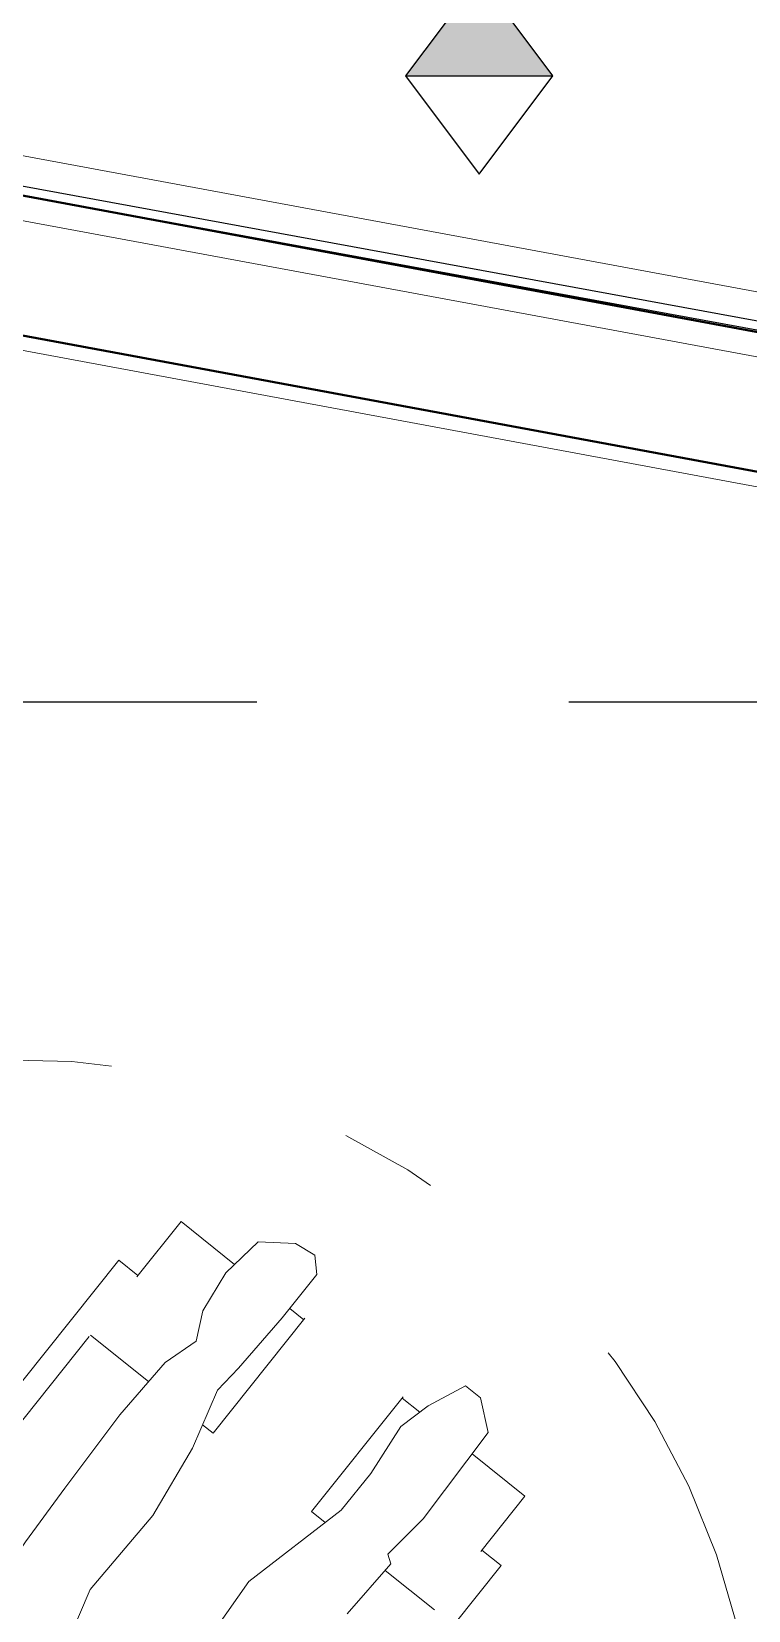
# Model space of a CAD drawing. Extents: x -14.2 to 52.3, y 2.5 to 90.9.
# Drawn here: x 30.073 to 30.803, y 25.633 to 27.24 of the extents above; entities that cross this region are included whole.
import ezdxf

# ---------------------------------------------------------------- set-up
doc = ezdxf.new("R2010")
doc.units = 0
doc.linetypes.add('limpo_PINI-PSG-PE-0102-LAZ-R00$0$CENTER2', pattern=[28.575, 19.05, -3.175, 3.175, -3.175])
doc.linetypes.add('limpo_PINI-PSG-PE-0102-LAZ-R00$0$IMPORT-IMPORT-DASHDOT', pattern=[1, 0.5, -0.25, 0, -0.25])
for name, color, linetype in [('FOR_CONTROL', 2, 'Continuous'), ('limpo_PINI-PSG-PE-0102-LAZ-R00$0$PA_ESTR', 181, 'limpo_PINI-PSG-PE-0102-LAZ-R00$0$CENTER2'), ('limpo_PINI-PSG-PE-0102-LAZ-R00$0$PA_EXTE_3', 3, 'Continuous'), ('limpo_PINI-PSG-PE-0102-LAZ-R00$0$XR_ARQT', 7, 'Continuous'), ('PLANTIO1', 2, 'Continuous'), ('XR_ARQT', 7, 'Continuous')]:
    doc.layers.add(name, color=color, linetype=linetype)
doc.layers.add('limpo_PINI-PSG-PE-0102-LAZ-R00$0$0-16', color=7, linetype='limpo_PINI-PSG-PE-0102-LAZ-R00$0$IMPORT-IMPORT-DASHDOT', lineweight=5, true_color=0x999999)
doc.layers.add('limpo_PINI-PSG-PE-0102-LAZ-R00$0$0-8', color=7, linetype='Continuous', lineweight=5, true_color=0x999999)
for name, color, linetype, lineweight in [('limpo_PINI-PSG-PE-0102-LAZ-R00$0$A-DETL', 1, 'Continuous', 5), ('limpo_PINI-PSG-PE-0102-LAZ-R00$0$A-WALL', 1, 'Continuous', 5), ('limpo_PINI-PSG-PE-0102-LAZ-R00$0$A-WALL-FNSH', 1, 'Continuous', 40)]:
    doc.layers.add(name, color=color, linetype=linetype, lineweight=lineweight)
doc.layers.add('PA_VEGE_AUX2', color=6, linetype='Continuous', plot=False)

# ---------------------------------------------------------------- blocks, each defined once
blk = doc.blocks.new('limpo_PINI-PSG-PE-0102-LAZ-R00$0$LAZ GERAL - PNE_dwg-25011385-009 - PRE - PAV_ LAZER - GERAL')
at = {"layer": 'limpo_PINI-PSG-PE-0102-LAZ-R00$0$0-16'}
blk.add_ellipse((8.4343, 0.6132), major_axis=(0.7299, 0.1723), ratio=1, dxfattribs=at)
at = {"layer": 'limpo_PINI-PSG-PE-0102-LAZ-R00$0$0-8'}
for p, q in [((8.7085, 1.1101), (8.7229, 1.0986)), ((8.3089, 0.8366), (8.5043, 1.0814)), ((8.5055, 1.0829), (8.5648, 1.0356)), ((8.8409, 1.0044), (8.8229, 1.0188)), ((8.8557, 0.8033), (8.8055, 0.8434))]:
    blk.add_line(p, q, dxfattribs=at)
at = {"layer": 'limpo_PINI-PSG-PE-0102-LAZ-R00$0$0-8', "flags": 128}
for points in [[(8.5527, 1.1421), (8.5978, 1.1985), (8.6524, 1.1549)], [(8.327, 0.7496), (8.3789, 0.8056), (8.4001, 0.814), (8.4396, 0.8726), (8.4796, 0.9272), (8.5355, 1.0017), (8.5816, 1.055), (8.6133, 1.0767), (8.6199, 1.1075), (8.6436, 1.1463), (8.6762, 1.178), (8.7145, 1.1763), (8.7339, 1.1644), (8.7361, 1.1446), (8.7009, 1.1005), (8.6565, 1.0494), (8.635, 1.0269), (8.6095, 0.9679), (8.5691, 0.8992), (8.5053, 0.8238), (8.4847, 0.7753)], [(8.6132, 0.7557), (8.6669, 0.8319), (8.761, 0.9047), (8.7909, 0.9421), (8.8217, 0.9897), (8.8494, 1.0109), (8.8873, 1.0312), (8.9027, 1.0189), (8.9106, 0.9836), (8.8443, 0.8959), (8.8082, 0.8598), (8.8113, 0.8501), (8.7669, 0.799)], [(8.2893, 0.8521), (8.5344, 1.1592), (8.5539, 1.1436)], [(8.6198, 0.9917), (8.6307, 0.983), (8.724, 1.1)], [(8.7447, 0.892), (8.7306, 0.9032), (8.824, 1.0202)], [(8.903, 0.8625), (8.948, 0.9189), (8.8942, 0.9619)], [(8.6787, 0.5414), (8.9237, 0.8484), (8.9042, 0.864)]]:
    blk.add_lwpolyline(points, dxfattribs=at)
blk = doc.blocks.new('limpo_PINI-PSG-PE-0102-LAZ-R00$0$A$C745163c0')
at = {"layer": 'limpo_PINI-PSG-PE-0102-LAZ-R00$0$A-DETL', "color": 1}
blk.add_line((18504.6, 4970.6), (11214.5, 6323.5), dxfattribs=at)
at = {"layer": 'limpo_PINI-PSG-PE-0102-LAZ-R00$0$A-WALL', "color": 170, "lineweight": 40}
for p, q in [((18494.1, 4998), (14155.5, 5803.1)), ((18468.6, 4860.3), (14810, 5539.3))]:
    blk.add_line(p, q, dxfattribs=at)
at = {"layer": 'limpo_PINI-PSG-PE-0102-LAZ-R00$0$A-WALL-FNSH', "lineweight": 5}
for p, q in [((18535, 5031.1), (14148.1, 5845.2)), ((14825, 5521.2), (18080, 4917.2))]:
    blk.add_line(p, q, dxfattribs=at)
blk = doc.blocks.new('limpo_PINI-PSG-PE-0102-LAZ-R00')
at = {"layer": 'limpo_PINI-PSG-PE-0102-LAZ-R00$0$XR_ARQT', "xscale": 0.001000000000038553, "yscale": 0.001000000000038553, "zscale": 0.001000000000038553}
blk.add_blockref('limpo_PINI-PSG-PE-0102-LAZ-R00$0$A$C745163c0', (14.124, 21.592), dxfattribs=at)
at = {"layer": 'limpo_PINI-PSG-PE-0102-LAZ-R00$0$PA_ESTR', "ltscale": 0.1}
blk.add_lwpolyline([(10.659, 26.5409), (40.019, 26.5409)], dxfattribs=at)
at = {"layer": 'limpo_PINI-PSG-PE-0102-LAZ-R00$0$PA_EXTE_3'}
blk.add_lwpolyline([(30.1384, 29.3718, 0.276136), (28.1587, 29.4486), (25.3433, 27.9402), (32.6331, 26.6025), (32.6331, 27.2322, 0.256132), (32.1709, 28.0753)], format="xyb", close=True, dxfattribs=at)
at = {"layer": 'limpo_PINI-PSG-PE-0102-LAZ-R00$0$XR_ARQT'}
blk.add_blockref('limpo_PINI-PSG-PE-0102-LAZ-R00$0$LAZ GERAL - PNE_dwg-25011385-009 - PRE - PAV_ LAZER - GERAL', (21.6689, 24.8134), dxfattribs=at)
blk = doc.blocks.new('PL51')
at = {"layer": 'PLANTIO1'}
for p, q in [((0, 0.1), (-0.075, 0)), ((0.075, 0), (0, 0.1)), ((-0.075, 0), (0, -0.1)), ((-0.075, 0), (0.075, 0)), ((0, -0.1), (0.075, 0))]:
    blk.add_line(p, q, dxfattribs=at)
blk.add_lwpolyline([(-0.1068, -0.0181, 0.1, 0.1, 1), (-0.1068, -0.0181, 0, 0, 0)], format="xyseb", dxfattribs=at)
blk.add_solid([(0, 0.1), (-0.075, 0), (0.075, 0)], dxfattribs=at)

msp = doc.modelspace()

# ---------------------------------------------------------------- linework, layer by layer
at = {"layer": 'FOR_CONTROL'}
msp.add_lwpolyline([(28.8574, 28.2756), (27.8921, 27.4725), (32.6331, 26.6025), (32.6331, 27.2322, 0.003413), (32.633, 27.2458)], format="xyb", close=True, dxfattribs=at)
at = {"layer": 'PA_VEGE_AUX2'}
msp.add_lwpolyline([(30.1384, 29.3718, 0.276136), (28.1587, 29.4486), (25.3433, 27.9402), (32.6331, 26.6025), (32.6331, 27.2322, 0.256132), (32.1709, 28.0753)], format="xyb", close=True, dxfattribs=at)

# ---------------------------------------------------------------- block references
at = {"layer": 'PLANTIO1'}
msp.add_blockref('PL51', (30.5286, 27.1952), dxfattribs=at)

# ---------------------------------------------------------------- next in the draw order: block references
at = {"layer": 'XR_ARQT'}
msp.add_blockref('limpo_PINI-PSG-PE-0102-LAZ-R00', (-0.0418, 0.017), dxfattribs=at)

doc.saveas('drawing.dxf')
